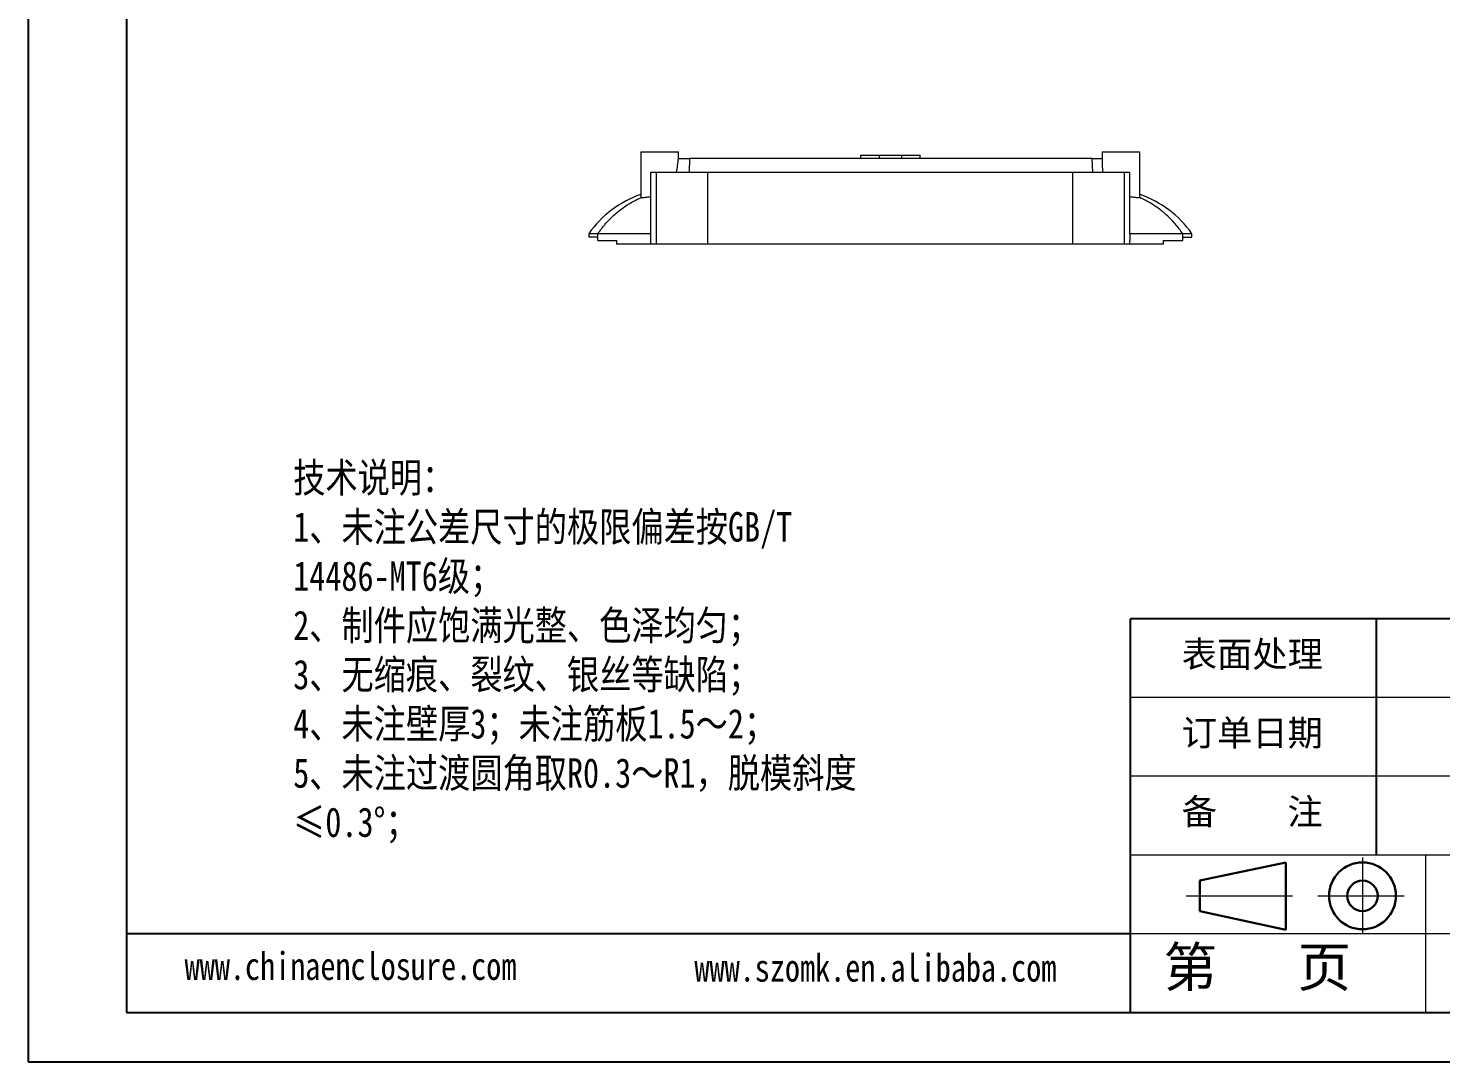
# Model space of a CAD drawing. Header units: inches. Extents: x 1813 to 4686, y 284 to 889.
# Drawn here: x 2772 to 3185.4, y 284.3 to 586.7 of the extents above; entities that cross this region are included whole.
import ezdxf

# ---------------------------------------------------------------- set-up
doc = ezdxf.new("R2010")
doc.units = ezdxf.units.IN
doc.header["$LTSCALE"] = 15
doc.linetypes.add('CENTER2', pattern=[28.575, 19.05, -3.175, 3.175, -3.175])
doc.layers.add('文字', color=81, linetype='Continuous')
for name, color, linetype, lineweight in [('粗实线', 7, 'Continuous', 30), ('细实线', 3, 'Continuous', 9), ('细点划线', 2, 'CENTER2', 9)]:
    doc.layers.add(name, color=color, linetype=linetype, lineweight=lineweight)
doc.styles.get("Standard").update_dxf_attribs({"font": 'txt', "bigfont": 'gbcbig.shx'})
doc.styles.add('宋体', font='', dxfattribs={"width": 0.8, "height": 3.5})
doc.styles.get('宋体').set_extended_font_data('SimSun')

msp = doc.modelspace()

# ---------------------------------------------------------------- linework, layer by layer
for p, q in [((2771.95, 889.082), (2771.95, 284.282)), ((2800.75, 874.682), (2800.75, 298.682)), ((3267.31, 413.882), (3094.51, 413.882)), ((3094.51, 298.682), (3094.51, 413.882)), ((3166.51, 344.762), (3166.51, 413.882)), ((3094.51, 321.722), (2800.75, 321.722)), ((2800.75, 298.682), (3612.91, 298.682)), ((2771.95, 284.282), (3627.31, 284.282))]:
    msp.add_line(p, q)
at = {"color": 7, "linetype": 'Continuous', "lineweight": 15}
for p, q in [((2951.26, 550.55), (2951.26, 537.146)), ((2951.26, 550.55), (2962.26, 550.55)), ((2962.26, 548.55), (2962.26, 550.55)), ((3086.26, 550.55), (3086.26, 547.247)), ((3086.26, 550.55), (3097.26, 550.55)), ((3097.26, 537.15), (3097.26, 550.55)), ((2962.215, 548.55), (2965.511, 548.55)), ((2965.511, 548.55), (2965.405, 544.55)), ((3015.51, 549.55), (3015.51, 548.55)), ((3015.51, 549.55), (3021.01, 549.55)), ((3021.01, 549.55), (3021.01, 548.55)), ((3021.01, 549.55), (3027.51, 549.55)), ((3027.51, 549.55), (3027.51, 548.55)), ((3027.51, 549.55), (3033.01, 549.55)), ((3033.01, 548.55), (3033.01, 549.55)), ((3083.509, 544.55), (3083.356, 548.55)), ((3083.356, 548.55), (3086.303, 548.55)), ((2954.162, 526.55), (2954.162, 544.55)), ((2954.162, 544.55), (2955.799, 544.55)), ((2955.799, 523.55), (2955.799, 544.55)), ((2955.799, 544.55), (2970.799, 544.55)), ((2970.799, 544.55), (2970.799, 523.55)), ((2970.799, 544.55), (3077.722, 544.55)), ((3077.722, 523.55), (3077.722, 544.55)), ((3077.722, 544.55), (3092.722, 544.55)), ((3092.722, 544.55), (3094.358, 544.55)), ((3092.722, 544.55), (3092.722, 523.55)), ((3094.358, 526.55), (3094.358, 544.55)), ((2951.266, 537.146), (2951.268, 537.133)), ((3097.252, 537.133), (3097.245, 537.15)), ((2936.01, 526.55), (2936.01, 525.55)), ((2938.683, 525.55), (2938.683, 526.55)), ((2938.683, 524.55), (2938.683, 525.55)), ((2954.162, 524.55), (2954.162, 526.55)), ((3094.358, 526.55), (3094.358, 524.55)), ((3109.838, 525.55), (3109.838, 526.55)), ((3109.838, 524.55), (3109.838, 525.55)), ((3112.51, 525.55), (3112.51, 526.55)), ((2944.26, 523.55), (2944.26, 524.55)), ((2954.162, 523.55), (2954.162, 524.55)), ((2955.799, 523.55), (2954.162, 523.55)), ((2970.799, 523.55), (2955.799, 523.55)), ((3077.722, 523.55), (2970.799, 523.55)), ((3092.722, 523.55), (3077.722, 523.55)), ((3094.358, 523.55), (3092.722, 523.55)), ((3094.358, 523.55), (3094.358, 524.55)), ((3104.26, 523.55), (3104.26, 524.55))]:
    msp.add_line(p, q, dxfattribs=at)
for centre, start, end in [((2960.729, 509.55), 108.39787, 145.42446), ((3087.792, 509.55), 34.57556, 71.60213)]:
    msp.add_arc(centre, 30, start, end, dxfattribs=at)
for points, knots in [([(2961.654, 544.55), (2961.796, 545.218), (2961.915, 545.886), (2962.103, 547.22), (2962.173, 547.886), (2962.215, 548.55)], [0, 0, 0, 0, 0.5, 0.5, 1, 1, 1, 1]), ([(3086.282, 547.247), (3086.276, 547.024), (3086.252, 546.138), (3086.348, 545.23), (3086.42, 544.55)], [0, 0, 0, 0, 0.2519807, 1, 1, 1, 1]), ([(2951.268, 537.133), (2951.294, 537.12), (2951.38, 537.117), (2951.596, 537.127), (2951.683, 537.132), (2951.883, 537.148), (2951.997, 537.159), (2952.248, 537.184), (2952.386, 537.199), (2952.689, 537.234), (2952.852, 537.254), (2953.195, 537.298), (2953.376, 537.322), (2953.755, 537.374), (2953.956, 537.402), (2954.162, 537.432)], [0, 0, 0, 0, 0.25, 0.25, 0.375, 0.375, 0.5, 0.5, 0.625, 0.625, 0.75, 0.75, 0.875, 0.875, 1, 1, 1, 1]), ([(3094.358, 537.432), (3094.767, 537.372), (3095.156, 537.319), (3095.669, 537.254), (3095.83, 537.235), (3096.13, 537.2), (3096.27, 537.185), (3096.651, 537.146), (3096.85, 537.13), (3097.067, 537.12), (3097.125, 537.119), (3097.211, 537.123), (3097.239, 537.126), (3097.252, 537.133)], [0, 0, 0, 0, 0.25, 0.25, 0.375, 0.375, 0.5, 0.5, 0.75, 0.75, 0.875, 0.875, 1, 1, 1, 1]), ([(2938.683, 526.55), (2938.785, 526.701), (2938.99, 527.004), (2939.308, 527.45), (2939.634, 527.893), (2939.97, 528.33), (2940.314, 528.762), (2940.667, 529.189), (2941.029, 529.61), (2941.4, 530.026), (2941.779, 530.435), (2942.168, 530.839), (2942.564, 531.236), (2942.97, 531.626), (2943.672, 532.277), (2944.706, 533.163), (2946.12, 534.234), (2947.618, 535.231), (2948.883, 535.963), (2949.873, 536.479), (2950.562, 536.816), (2951.032, 537.027), (2951.268, 537.133)], [0, 0, 0, 0, 0.0324752, 0.0650591, 0.0977519, 0.1305538, 0.1634649, 0.1964853, 0.2296152, 0.2628548, 0.2962042, 0.3296635, 0.3632329, 0.3969124, 0.4307023, 0.5353754, 0.6419232, 0.7503483, 0.8606528, 0.9064549, 0.952904, 1, 1, 1, 1]), ([(3109.838, 526.55), (3109.499, 527.057), (3109.146, 527.55), (3108.415, 528.51), (3108.036, 528.977), (3106.861, 530.341), (3106.025, 531.2), (3104.915, 532.21), (3104.689, 532.408), (3104.232, 532.799), (3104, 532.992), (3103.298, 533.555), (3102.821, 533.915), (3101.365, 534.944), (3100.36, 535.566), (3098.646, 536.487), (3097.956, 536.824), (3097.252, 537.133)], [0, 0, 0, 0, 0.0625, 0.0625, 0.125, 0.125, 0.25, 0.25, 0.28125, 0.28125, 0.3125, 0.3125, 0.375, 0.375, 0.5, 0.5, 0.58125102, 0.58125102, 0.58125102, 0.58125102]), ([(2938.683, 526.55), (2938.224, 526.55), (2937.306, 526.55), (2936.476, 526.55), (2936.036, 526.55), (2936.055, 526.55), (2936.062, 526.55)], [0, 0, 0, 0, 0.2808539, 0.5608751, 0.8403861, 1, 1, 1, 1]), ([(2954.162, 526.55), (2953.977, 526.55), (2953.792, 526.55), (2953.607, 526.55), (2952.497, 526.55), (2951.418, 526.55), (2950.372, 526.55), (2949.326, 526.55), (2948.327, 526.55), (2947.376, 526.55), (2946.425, 526.55), (2945.535, 526.55), (2944.707, 526.55), (2943.879, 526.55), (2943.125, 526.55), (2942.444, 526.55), (2941.764, 526.55), (2941.167, 526.55), (2940.653, 526.55), (2940.14, 526.55), (2939.718, 526.55), (2939.387, 526.55), (2939.056, 526.55), (2938.822, 526.55), (2938.683, 526.55)], [0.10423284, 0.10423284, 0.10423284, 0.10423284, 0.125, 0.125, 0.125, 0.25, 0.25, 0.25, 0.375, 0.375, 0.375, 0.5, 0.5, 0.5, 0.625, 0.625, 0.625, 0.75, 0.75, 0.75, 0.875, 0.875, 0.875, 1, 1, 1, 1]), ([(3109.838, 526.55), (3109.699, 526.55), (3109.464, 526.55), (3109.134, 526.55), (3108.803, 526.55), (3108.381, 526.55), (3107.868, 526.55), (3107.355, 526.55), (3106.758, 526.55), (3106.077, 526.55), (3105.396, 526.55), (3104.642, 526.55), (3103.814, 526.55), (3102.986, 526.55), (3102.097, 526.55), (3101.145, 526.55), (3100.194, 526.55), (3099.196, 526.55), (3098.149, 526.55), (3097.103, 526.55), (3096.024, 526.55), (3094.913, 526.55), (3094.729, 526.55), (3094.544, 526.55), (3094.358, 526.55)], [0, 0, 0, 0, 0.125, 0.125, 0.125, 0.25, 0.25, 0.25, 0.375, 0.375, 0.375, 0.5, 0.5, 0.5, 0.625, 0.625, 0.625, 0.75, 0.75, 0.75, 0.875, 0.875, 0.875, 0.89577226, 0.89577226, 0.89577226, 0.89577226]), ([(3112.459, 526.55), (3112.471, 526.55), (3112.513, 526.55), (3112.108, 526.55), (3111.275, 526.55), (3110.317, 526.55), (3109.838, 526.55)], [0, 0, 0, 0, 0.1197112, 0.412491, 0.7057969, 1, 1, 1, 1]), ([(2938.683, 524.55), (2938.702, 524.55), (2938.739, 524.55), (2938.808, 524.55), (2938.885, 524.55), (2938.972, 524.55), (2939.068, 524.55), (2939.174, 524.55), (2939.385, 524.55), (2939.748, 524.55), (2940.335, 524.55), (2941.027, 524.55), (2941.822, 524.55), (2942.717, 524.55), (2943.462, 524.55), (2943.988, 524.55), (2944.169, 524.55), (2944.26, 524.55)], [0, 0, 0, 0, 0.0337373, 0.0674257, 0.1010818, 0.1347218, 0.1683623, 0.2020196, 0.2357102, 0.3535762, 0.4712458, 0.5881194, 0.7048055, 0.8225351, 0.9401476, 0.9700909, 1, 1, 1, 1]), ([(2954.162, 523.55), (2954.029, 523.55), (2953.762, 523.55), (2953.365, 523.55), (2952.97, 523.55), (2952.578, 523.55), (2952.188, 523.55), (2951.801, 523.55), (2951.098, 523.55), (2950.094, 523.55), (2948.816, 523.55), (2947.585, 523.55), (2946.604, 523.55), (2945.851, 523.55), (2945.303, 523.55), (2944.77, 523.55), (2944.431, 523.55), (2944.26, 523.55)], [0, 0, 0, 0, 0.0357678, 0.0714798, 0.1071511, 0.1427965, 0.1784311, 0.21407, 0.2497282, 0.3741754, 0.4984955, 0.6238947, 0.7493606, 0.8119814, 0.8745741, 0.9372199, 1, 1, 1, 1]), ([(3104.26, 523.55), (3104.164, 523.55), (3103.971, 523.55), (3103.674, 523.55), (3103.373, 523.55), (3103.066, 523.55), (3102.753, 523.55), (3102.436, 523.55), (3101.844, 523.55), (3100.954, 523.55), (3099.728, 523.55), (3098.447, 523.55), (3097.341, 523.55), (3096.438, 523.55), (3095.753, 523.55), (3095.06, 523.55), (3094.592, 523.55), (3094.358, 523.55)], [0, 0, 0, 0, 0.0357684, 0.0714809, 0.1071524, 0.1427979, 0.1784323, 0.2140707, 0.2497281, 0.3741663, 0.4984953, 0.6238848, 0.7493604, 0.8119768, 0.874568, 0.9372153, 1, 1, 1, 1]), ([(3104.26, 524.55), (3104.356, 524.55), (3104.546, 524.55), (3105.076, 524.55), (3105.82, 524.55), (3106.711, 524.55), (3107.506, 524.55), (3108.197, 524.55), (3108.781, 524.55), (3109.174, 524.55), (3109.433, 524.55), (3109.598, 524.55), (3109.736, 524.55), (3109.804, 524.55), (3109.838, 524.55)], [0, 0, 0, 0, 0.0313226, 0.062685, 0.1794436, 0.2963489, 0.4137866, 0.531422, 0.6483324, 0.7654144, 0.8240801, 0.8826752, 0.9412863, 1, 1, 1, 1])]:
    msp.add_open_spline(points, degree=3, knots=knots, dxfattribs=at)
for points in [[(3083.356, 548.55), (3044.104, 548.55), (3004.831, 548.55), (2965.511, 548.55)], [(2938.683, 525.55), (2936.901, 525.55), (2936.01, 525.55), (2936.01, 525.55)], [(3109.838, 525.55), (3111.619, 525.55), (3112.51, 525.55), (3112.51, 525.55)]]:
    msp.add_open_spline(points, degree=3, dxfattribs=at)
at = {"layer": '粗实线', "color": 7}
for p, q in [((3140.046, 342.606), (3114.871, 337.27)), ((3140.046, 342.606), (3140.046, 322.876)), ((3114.871, 337.27), (3114.871, 328.367)), ((3114.871, 328.367), (3140.046, 322.876))]:
    msp.add_line(p, q, dxfattribs=at)
for radius in [9.787, 4.452]:
    msp.add_circle((3162.451, 332.819), radius, dxfattribs=at)
at = {"layer": '细实线', "color": 7}
for p, q in [((3267.31, 390.842), (3094.51, 390.842)), ((3267.31, 367.802), (3094.51, 367.802)), ((3612.91, 344.762), (3094.51, 344.762)), ((3180.91, 344.762), (3180.91, 298.682)), ((3267.31, 321.722), (3094.51, 321.722))]:
    msp.add_line(p, q, dxfattribs=at)
at = {"layer": '细点划线', "color": 7}
for p, q in [((3162.451, 344.085), (3162.451, 321.722)), ((3110.857, 332.819), (3141.974, 332.819)), ((3149.361, 332.819), (3174.658, 332.819))]:
    msp.add_line(p, q, dxfattribs=at)

# ---------------------------------------------------------------- texts
at = {"char_height": 7.5771, "width": 4306.44342, "attachment_point": 1}
for s, insert in [('{\\fSimHei|b0|i0|c134|p49;表面处理}', (3109.536, 407.343)), ('{\\fSimHei|b0|i0|c134|p49;订单日期}', (3109.536, 384.303)), ('{\\fSimHei|b0|i0|c134|p49;备    注}', (3109.536, 361.263))]:
    msp.add_mtext(s, dxfattribs=dict(at, insert=insert))
at = {"layer": '文字', "color": 0, "attachment_point": 1, "style": '宋体'}
for s, insert, char_height, width in [('{\\H1.111x;技术说明：\\P1、未注公差尺寸的极限偏差按GB/T 14486-MT6级；\\P2、制件应饱满光整、色泽均匀；\\P3、无缩痕、裂纹、银丝等缺陷；\\P4、未注壁厚3；未注筋板1.5～2；\\P5、未注过渡圆角取R0.3～R1，脱模斜度≤0.3%%D；}', (2849.501, 459.513), 7.776, 175.14976), ('www.chinaenclosure.com', (2817.722, 316.34), 8.11008, 142.48633), ('www.szomk.en.alibaba.com', (2966.929, 315.836), 8.11008, 142.48633)]:
    msp.add_mtext(s, dxfattribs=dict(at, insert=insert, char_height=char_height, width=width))
at = {"layer": '细实线', "color": 7, "insert": (3104.204, 317.761), "char_height": 11.52, "width": 86.4, "attachment_point": 1}
msp.add_mtext('{\\fSimSun|b0|i0|c134|p54;第   页}', dxfattribs=at)

doc.saveas('drawing.dxf')
